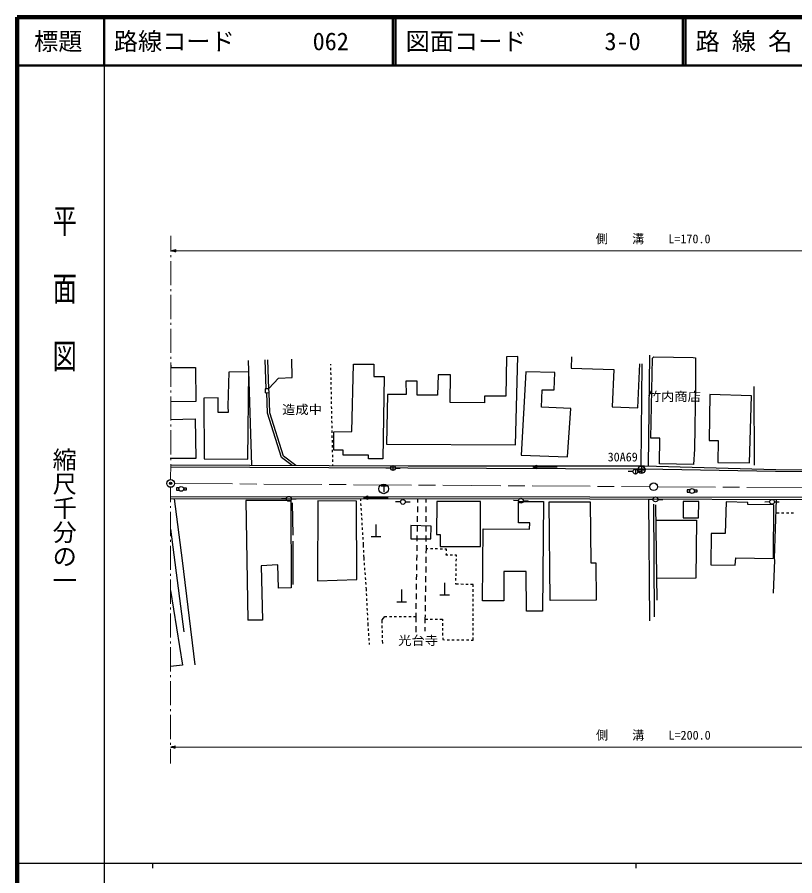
# Model space of a CAD drawing. Units: millimetres, scale not verified. Extents: x 40000 to 680000, y 20000 to 380000.
# Drawn here: x 40000 to 200900, y 202409 to 380000 of the extents above; entities that cross this region are included whole.
import ezdxf
from ezdxf.enums import TextEntityAlignment as Align

# ---------------------------------------------------------------- set-up
doc = ezdxf.new("R2010")
doc.units = ezdxf.units.MM
doc.header["$LTSCALE"] = 1000
doc.header["$PDMODE"] = 32
doc.header["$PDSIZE"] = 500
doc.linetypes.add('CHAIN', pattern=[18.5, 12, -1.5, 3.5, -1.5])
for name, color, linetype, lineweight in [('M-BGD', 7, 'Continuous', 25), ('M-BGD-EXST', 7, 'Continuous', 25), ('M-BGD-HTXT', 7, 'Continuous', 13), ('M-BMK', 2, 'CHAIN', 13), ('M-BMK-SRVR', 3, 'Continuous', 25), ('M-STR-HTXT', 7, 'Continuous', 13), ('M-TTL', 2, 'Continuous', 140), ('M-TTL-BAND', 7, 'Continuous', 25), ('M-TTL-LINE', 7, 'Continuous', 50)]:
    doc.layers.add(name, color=color, linetype=linetype, lineweight=lineweight)
doc.layers.add('M-OTRS', color=6, linetype='Continuous')
doc.layers.add('M-TTL-TXT', color=7, linetype='Continuous')
doc.styles.add('@ＭＳ ゴシック', font='')
doc.styles.add('ＭＳ ゴシック', font='')
doc.styles.get('@ＭＳ ゴシック').set_extended_font_data('@MS Gothic')
doc.styles.get('ＭＳ ゴシック').set_extended_font_data('MS Gothic')

msp = doc.modelspace()

# ---------------------------------------------------------------- linework, layer by layer
at = {"layer": 'M-BGD'}
for p, q in [((88558, 287334), (87832, 309024)), ((91552, 303146), (91340, 309142)), ((92102, 303164), (91890, 309160)), ((170799, 310064), (170545, 287174)), ((104894, 307998), (104889, 308248)), ((104915, 306998), (104905, 307498)), ((169275, 308286), (169021, 287193)), ((104936, 305999), (104925, 306499)), ((104956, 304999), (104946, 305499)), ((104977, 303999), (104967, 304499)), ((104998, 302999), (104987, 303499)), ((105019, 301999), (105008, 302499)), ((192389, 303629), (192474, 287373)), ((105039, 301000), (105029, 301500)), ((105060, 300000), (105050, 300500)), ((105081, 299000), (105070, 299500)), ((105101, 298000), (105091, 298500)), ((105122, 297001), (105112, 297500)), ((105143, 296001), (105133, 296501)), ((105164, 295001), (105153, 295501)), ((105184, 294001), (105174, 294501)), ((105205, 293001), (105195, 293501)), ((105226, 292002), (105215, 292502)), ((105247, 291002), (105236, 291502)), ((105267, 290002), (105257, 290502)), ((105288, 289002), (105278, 289502)), ((105309, 288002), (105298, 288502)), ((105324, 287253), (105319, 287503)), ((117255, 286752), (116255, 286756)), ((117755, 287250), (117755, 286250)), ((118255, 286748), (119255, 286744)), ((146732, 286954), (147485, 287323)), ((151732, 286916), (146732, 286954)), ((147479, 286573), (146732, 286954)), ((147485, 287323), (147479, 286573)), ((167413, 286031), (166414, 286065)), ((167913, 286514), (167913, 285514)), ((168413, 286014), (169413, 286014)), ((111735, 280596), (112485, 280971)), ((116735, 280596), (111735, 280596)), ((112485, 280221), (111735, 280596)), ((112485, 280971), (112485, 280221)), ((72504, 280403), (74110, 267646)), ((95696, 280371), (94696, 280373)), ((96696, 280370), (97696, 280369)), ((96885, 279584), (97054, 272895)), ((111012, 280351), (111038, 279935)), ((111069, 279436), (111099, 278937)), ((119312, 279745), (118312, 279759)), ((120312, 279740), (121312, 279745)), ((122838, 280335), (122827, 279595)), ((124596, 279589), (124590, 280332)), ((143726, 280000), (142726, 280019)), ((143711, 275435), (143757, 279838)), ((143757, 279838), (148873, 279838)), ((144725, 279996), (145725, 280007)), ((171574, 280261), (170574, 280263)), ((170629, 280263), (170799, 255115)), ((171671, 279275), (171815, 255962)), ((172437, 259431), (172142, 279165)), ((172574, 280259), (173574, 280257)), ((195690, 279726), (194692, 279664)), ((196453, 279152), (196446, 268062)), ((196689, 279767), (197689, 279785)), ((111130, 278438), (111161, 277939)), ((111192, 277440), (111222, 276941)), ((122814, 278795), (122796, 277595)), ((124610, 277589), (124601, 278789)), ((197650, 277441), (196939, 277444)), ((198650, 277437), (198150, 277439)), ((199650, 277434), (199150, 277436)), ((200650, 277430), (200150, 277432)), ((111253, 276442), (111284, 275943)), ((111315, 275444), (111345, 274945)), ((122784, 276795), (122765, 275595)), ((124625, 275590), (124616, 276789)), ((71746, 274103), (74464, 252881)), ((111376, 274446), (111407, 273946)), ((114218, 275063), (114218, 272563)), ((122753, 274795), (122735, 273595)), ((124640, 273590), (124631, 274790)), ((111438, 273447), (111469, 272948)), ((111499, 272449), (111530, 271950)), ((113218, 272563), (115218, 272563)), ((122722, 272796), (122704, 271596)), ((124655, 271590), (124646, 272790)), ((97054, 271625), (97054, 262650)), ((111561, 271451), (111586, 271036)), ((111586, 271036), (111618, 270293)), ((122692, 270796), (122673, 269596)), ((124653, 269172), (124666, 270047)), ((124666, 270047), (124661, 270790)), ((124998, 270042), (124666, 270047)), ((125998, 270026), (125498, 270034)), ((126998, 270011), (126498, 270019)), ((127998, 269996), (127498, 270003)), ((128830, 269983), (128498, 269988)), ((128815, 269595), (128830, 269983)), ((111640, 269794), (111661, 269294)), ((111682, 268795), (111714, 268053)), ((122661, 268796), (122642, 267596)), ((124622, 267172), (124641, 268372)), ((128782, 268707), (128796, 269095)), ((129085, 268709), (128782, 268707)), ((130085, 268717), (129585, 268713)), ((130887, 268723), (130585, 268720)), ((130882, 268465), (130887, 268723)), ((74110, 267646), (76768, 246072)), ((111714, 268053), (111746, 267629)), ((111784, 267130), (111821, 266631)), ((122630, 266796), (122612, 265596)), ((130840, 266466), (130850, 266966)), ((130861, 267465), (130871, 267965)), ((111859, 266133), (111897, 265634)), ((111934, 265136), (111972, 264637)), ((122599, 264796), (122581, 263597)), ((124592, 265173), (124610, 266372)), ((130797, 264466), (130808, 264966)), ((130818, 265466), (130829, 265966)), ((112010, 264139), (112047, 263640)), ((112085, 263141), (112123, 262643)), ((124561, 263173), (124579, 264373)), ((128430, 263004), (128430, 260504)), ((130760, 262709), (130765, 262966)), ((130776, 263466), (130786, 263966)), ((112161, 262144), (112193, 261720)), ((112193, 261720), (112213, 261290)), ((119547, 261605), (119547, 259105)), ((122569, 262797), (122550, 261597)), ((124530, 261173), (124549, 262373)), ((131320, 262704), (130760, 262709)), ((132320, 262695), (131820, 262700)), ((133320, 262686), (132820, 262691)), ((134381, 262677), (133820, 262682)), ((134377, 261177), (134378, 261677)), ((134379, 262177), (134381, 262677)), ((112237, 260790), (112261, 260291)), ((112285, 259791), (112308, 259292)), ((122538, 260797), (122520, 259597)), ((124500, 259173), (124518, 260373)), ((127430, 260504), (129430, 260504)), ((134371, 259177), (134372, 259677)), ((134374, 260177), (134375, 260677)), ((112332, 258792), (112356, 258293)), ((112380, 257794), (112404, 257294)), ((118547, 259105), (120547, 259105)), ((122507, 258797), (122489, 257597)), ((124469, 257174), (124487, 258373)), ((134365, 257177), (134367, 257677)), ((134368, 258177), (134370, 258677)), ((112428, 256795), (112451, 256295)), ((112475, 255796), (112499, 255296)), ((115494, 255387), (116069, 256010)), ((116069, 256010), (116517, 256013)), ((117017, 256017), (117517, 256020)), ((118017, 256024), (118517, 256028)), ((119017, 256032), (119517, 256035)), ((120017, 256039), (120517, 256043)), ((121017, 256047), (121517, 256050)), ((122017, 256054), (122465, 256057)), ((122465, 256057), (122463, 254842)), ((122477, 256797), (122465, 256057)), ((124443, 255499), (124457, 256374)), ((134363, 256177), (134364, 256677)), ((90787, 255278), (87747, 255285)), ((112523, 254797), (112543, 254367)), ((112543, 254367), (112564, 254063)), ((115516, 254656), (115494, 255387)), ((115545, 253657), (115530, 254156)), ((122462, 254042), (122460, 252827)), ((124428, 254659), (124443, 255499)), ((124443, 255499), (124964, 255501)), ((125464, 255504), (125964, 255506)), ((126464, 255508), (126964, 255510)), ((127464, 255513), (127984, 255515)), ((127984, 255515), (127990, 255135)), ((127997, 254635), (128005, 254135)), ((134357, 254177), (134359, 254677)), ((134360, 255177), (134361, 255677)), ((112597, 253564), (112630, 253065)), ((112663, 252566), (112696, 252067)), ((115573, 252657), (115559, 253157)), ((124399, 253019), (124414, 253859)), ((128012, 253636), (128020, 253136)), ((128027, 252636), (128035, 252136)), ((134352, 252177), (134353, 252677)), ((134354, 253177), (134356, 253677)), ((112729, 251568), (112762, 251070)), ((112795, 250571), (112815, 250267)), ((115602, 251658), (115588, 252157)), ((115638, 250427), (115617, 251158)), ((128042, 251636), (128048, 251256)), ((128048, 251256), (128449, 251251)), ((128949, 251245), (129449, 251238)), ((129949, 251232), (130449, 251226)), ((130948, 251219), (131448, 251213)), ((131948, 251207), (132448, 251200)), ((132948, 251194), (133448, 251188)), ((133948, 251181), (134349, 251176)), ((134349, 251176), (134350, 251677))]:
    msp.add_line(p, q, dxfattribs=at)
for points in [[(92100, 303211), (94068, 305342), (96925, 305452), (96801, 309250)], [(154712, 309725), (154628, 307439), (163433, 307100), (163094, 299396), (168428, 299226), (168852, 308286)], [(71824, 308032), (71824, 307524), (76904, 307524), (76988, 300496), (71739, 300412)], [(96914, 287294), (94690, 288945), (91814, 298075), (91678, 302350)], [(97673, 287290), (95075, 289219), (92262, 298151), (92128, 302364)], [(71739, 296771), (76819, 296940), (76988, 288728), (71654, 288728)], [(71760, 287416), (120869, 287177), (169823, 287193), (196997, 286470), (241176, 286118)], [(241176, 285643), (196905, 286023), (169749, 286523), (120843, 286738), (71760, 286927)], [(71753, 280896), (158486, 280794), (209026, 280706)], [(209026, 280188), (158492, 280287), (71753, 280404)], [(96629, 280007), (87318, 280007), (87747, 255285)], [(96629, 280007), (96716, 261973), (94091, 261888), (93922, 266714), (90450, 266545), (90787, 255278)], [(148873, 279838), (148714, 257146), (145399, 257147), (145314, 265360), (140658, 265360), (140658, 259264), (136255, 259264), (136424, 274165), (145992, 274080), (146076, 275435), (143711, 275435)], [(196453, 279152), (191168, 279190), (191158, 279646), (186716, 279753), (186462, 273234), (183584, 273234), (183508, 266705)], [(197040, 280211), (196598, 268125), (196677, 267712), (196441, 260886)], [(172190, 275943), (180536, 275943), (180451, 264005), (172370, 263921)], [(183508, 266705), (188581, 266671), (188665, 268156), (196446, 268062)], [(71731, 261405), (74187, 246004), (71714, 245696)]]:
    msp.add_lwpolyline(points, dxfattribs=at)
for points in [[(116612, 301936), (116443, 291691), (143113, 291522), (143621, 309810), (141250, 309725), (141081, 301597), (136678, 301597), (136678, 300242), (129566, 300327), (129651, 306000), (127111, 306000), (126942, 301851), (122793, 301851), (122793, 304730), (120422, 304730), (120507, 301936)], [(171476, 309471), (171730, 309725), (179858, 309640), (180366, 309556), (180366, 304137), (180112, 290675), (179943, 287458), (172916, 287627), (173000, 292961), (171138, 292961)], [(109585, 308201), (113818, 308201), (113818, 305661), (115935, 305661), (115681, 288643), (112718, 288643), (112718, 289405), (107468, 289405), (107468, 290421), (105521, 290421), (105521, 294231), (109246, 294316)], [(87741, 288555), (87910, 306677), (83762, 306592), (83592, 299565), (83677, 298210), (81560, 298210), (81560, 301258), (78597, 301174), (78682, 288643)], [(148513, 299326), (148616, 302952), (151072, 302952), (151241, 306508), (145230, 306677), (144298, 289405), (153866, 289066), (154543, 299057)], [(91329, 302338), (92128, 302364), (92102, 303164), (91302, 303138)], [(183330, 301936), (183160, 292453), (185023, 292453), (184938, 287881), (191542, 287796), (191966, 301682)], [(102221, 279999), (102134, 263412), (110262, 263666), (110178, 279922)], [(135832, 279838), (126857, 279838), (126772, 272980), (127534, 272980), (127534, 270524), (135832, 270524)], [(150056, 279753), (158522, 279753), (158692, 267138), (159708, 267138), (159792, 259433), (150310, 259348)], [(181044, 279838), (177826, 279838), (177826, 276451), (180959, 276451)], [(121438, 272133), (125587, 272133), (125672, 274758), (121438, 274842)]]:
    msp.add_lwpolyline(points, close=True, dxfattribs=at)
for centre in [(117755, 286750), (167913, 286014), (96196, 280371), (172074, 280260), (119812, 279738), (144225, 279990), (196189, 279757)]:
    msp.add_circle(centre, 500, dxfattribs=at)
at = {"layer": 'M-BGD-EXST'}
for p, q in [((73519, 282686), (72952, 282686)), ((72952, 282686), (72952, 282186)), ((74385, 282686), (74952, 282686)), ((74952, 282686), (74952, 282186)), ((115290, 283041), (116390, 283041)), ((115840, 283041), (115840, 281791)), ((72952, 282186), (73519, 282186)), ((74952, 282186), (74385, 282186)), ((179202, 282249), (178635, 282249)), ((178635, 282249), (178635, 281749)), ((178635, 281749), (179202, 281749)), ((180068, 282249), (180635, 282249)), ((180635, 281749), (180068, 281749)), ((180635, 282249), (180635, 281749))]:
    msp.add_line(p, q, dxfattribs=at)
for centre, radius in [((73952, 282436), 500), ((115840, 282441), 1000), ((179635, 281999), 500)]:
    msp.add_circle(centre, radius, dxfattribs=at)
at = {"layer": 'M-BGD-HTXT'}
for p, q in [((71813, 334751), (71810, 331556)), ((71809, 330756), (71808, 330356)), ((71808, 329556), (71802, 324556)), ((71801, 323756), (71801, 323356)), ((71800, 322556), (71794, 317556)), ((71793, 316756), (71793, 316356)), ((71792, 315556), (71786, 310556)), ((71785, 309756), (71785, 309356)), ((71784, 308556), (71778, 303556)), ((71778, 302756), (71777, 302356)), ((71776, 301556), (71771, 296556)), ((71770, 295756), (71769, 295356)), ((71768, 294556), (71763, 289556)), ((71762, 288756), (71761, 288356)), ((71761, 287556), (71757, 284361)), ((71755, 282761), (71752, 279687)), ((71751, 278887), (71750, 278487)), ((71750, 277687), (71744, 272687)), ((71743, 271887), (71743, 271487)), ((71742, 270687), (71736, 265687)), ((71735, 264887), (71735, 264487)), ((71734, 263687), (71728, 258687)), ((71727, 257887), (71727, 257487)), ((71726, 256687), (71720, 251687)), ((71720, 250887), (71719, 250487)), ((71718, 249687), (71713, 244687)), ((71712, 243887), (71711, 243487)), ((71710, 242687), (71705, 237687)), ((71704, 236887), (71703, 236487)), ((71703, 235687), (71697, 230687)), ((71696, 229887), (71696, 229487)), ((71695, 228687), (71691, 225613))]:
    msp.add_line(p, q, dxfattribs=at)
at = {"layer": 'M-BMK'}
for p, q in [((72556, 283555), (170885, 282887)), ((172485, 282876), (270670, 282209))]:
    msp.add_line(p, q, dxfattribs=at)
at = {"layer": 'M-BMK-SRVR'}
for p, q in [((168412, 286373), (169912, 286373)), ((169162, 287123), (169162, 285623))]:
    msp.add_line(p, q, dxfattribs=at)
for centre, radius in [((169162, 286373), 750), ((71756, 283561), 800), ((171685, 282881), 800)]:
    msp.add_circle(centre, radius, dxfattribs=at)
at = {"layer": 'M-OTRS'}
msp.add_point((71756, 283561), dxfattribs=at)
at = {"layer": 'M-STR-HTXT'}
for p, q in [((71810, 331688), (72810, 331938)), ((71810, 331688), (72810, 331688)), ((71810, 331688), (72810, 331438)), ((72810, 331738), (72010, 331738)), ((72810, 331638), (72010, 331638)), ((72210, 331788), (72810, 331788)), ((72210, 331588), (72810, 331588)), ((72810, 331838), (72410, 331838)), ((72810, 331538), (72410, 331538)), ((72610, 331888), (72810, 331888)), ((72610, 331488), (72810, 331488)), ((72810, 331438), (72810, 331938)), ((72810, 331688), (270371, 331688)), ((71695, 229031), (72695, 229281)), ((72095, 229131), (72695, 229131)), ((72695, 229181), (72295, 229181)), ((72495, 229231), (72695, 229231)), ((72695, 228781), (72695, 229281)), ((71695, 229031), (72695, 229031)), ((71695, 229031), (72695, 228781)), ((72695, 229081), (71895, 229081)), ((72695, 228981), (71895, 228981)), ((72095, 228931), (72695, 228931)), ((72695, 228881), (72295, 228881)), ((72495, 228831), (72695, 228831)), ((72695, 229031), (270575, 229031))]:
    msp.add_line(p, q, dxfattribs=at)
at = {"layer": 'M-TTL'}
for p, q in [((40000, 380000), (40000, 20000)), ((680000, 380000), (40000, 380000))]:
    msp.add_line(p, q, dxfattribs=at)
at = {"layer": 'M-TTL-BAND'}
for p, q in [((58000, 370000), (58000, 20000)), ((40000, 205000), (579000, 205000)), ((68000, 205000), (68000, 204000)), ((168000, 205000), (168000, 204000))]:
    msp.add_line(p, q, dxfattribs=at)
at = {"layer": 'M-TTL-LINE'}
for p, q in [((58000, 380000), (58000, 370000)), ((117750, 380000), (117750, 370000)), ((118250, 380000), (118250, 370000)), ((177750, 380000), (177750, 370000)), ((178250, 380000), (178250, 370000)), ((40000, 370000), (680000, 370000))]:
    msp.add_line(p, q, dxfattribs=at)

# ---------------------------------------------------------------- texts
at = {"layer": 'M-BGD', "style": 'ＭＳ ゴシック', "width": 1.1}
for s, p in [('竹内商店', (175967, 300055)), ('造成中', (98948, 297358)), ('光台寺', (122966, 249612))]:
    msp.add_text(s, height=1833, dxfattribs=at).set_placement(p, align=Align.BOTTOM_CENTER)
at = {"layer": 'M-BMK-SRVR', "style": 'ＭＳ ゴシック'}
msp.add_text('30A69', height=1833, dxfattribs=at).set_placement((162169, 287571), align=Align.BOTTOM_LEFT)
at = {"layer": 'M-STR-HTXT', "style": 'ＭＳ ゴシック'}
for s, p in [('側\u3000\u3000溝\u3000\u3000L=170.0', (171594, 332688)), ('側\u3000\u3000溝\u3000\u3000L=200.0', (171627, 230031))]:
    msp.add_text(s, height=1833, dxfattribs=at).set_placement(p, align=Align.BOTTOM_CENTER)
at = {"layer": 'M-TTL-BAND', "style": '@ＭＳ ゴシック', "width": 1.4}
msp.add_text('平  面  図', height=3666, rotation=270, dxfattribs=at).set_placement((49777, 306475), align=Align.MIDDLE_RIGHT)
at = {"layer": 'M-TTL-BAND', "style": '@ＭＳ ゴシック'}
msp.add_text('縮尺千分の一', height=3666, rotation=270, dxfattribs=at).set_placement((49777, 261030), align=Align.MIDDLE_RIGHT)
at = {"layer": 'M-TTL-TXT', "style": 'ＭＳ ゴシック'}
msp.add_text('標題', height=3666, dxfattribs=at).set_placement((48500, 375000), align=Align.MIDDLE_CENTER)
for s, p in [('路線コード', (60000, 375000)), ('062', (101142, 375000)), ('図面コード', (120380, 375000)), ('3-0', (161521, 375000)), ('路 線 名', (180380, 375000))]:
    msp.add_text(s, height=3666, dxfattribs=at).set_placement(p, align=Align.MIDDLE_LEFT)

doc.saveas('drawing.dxf')
